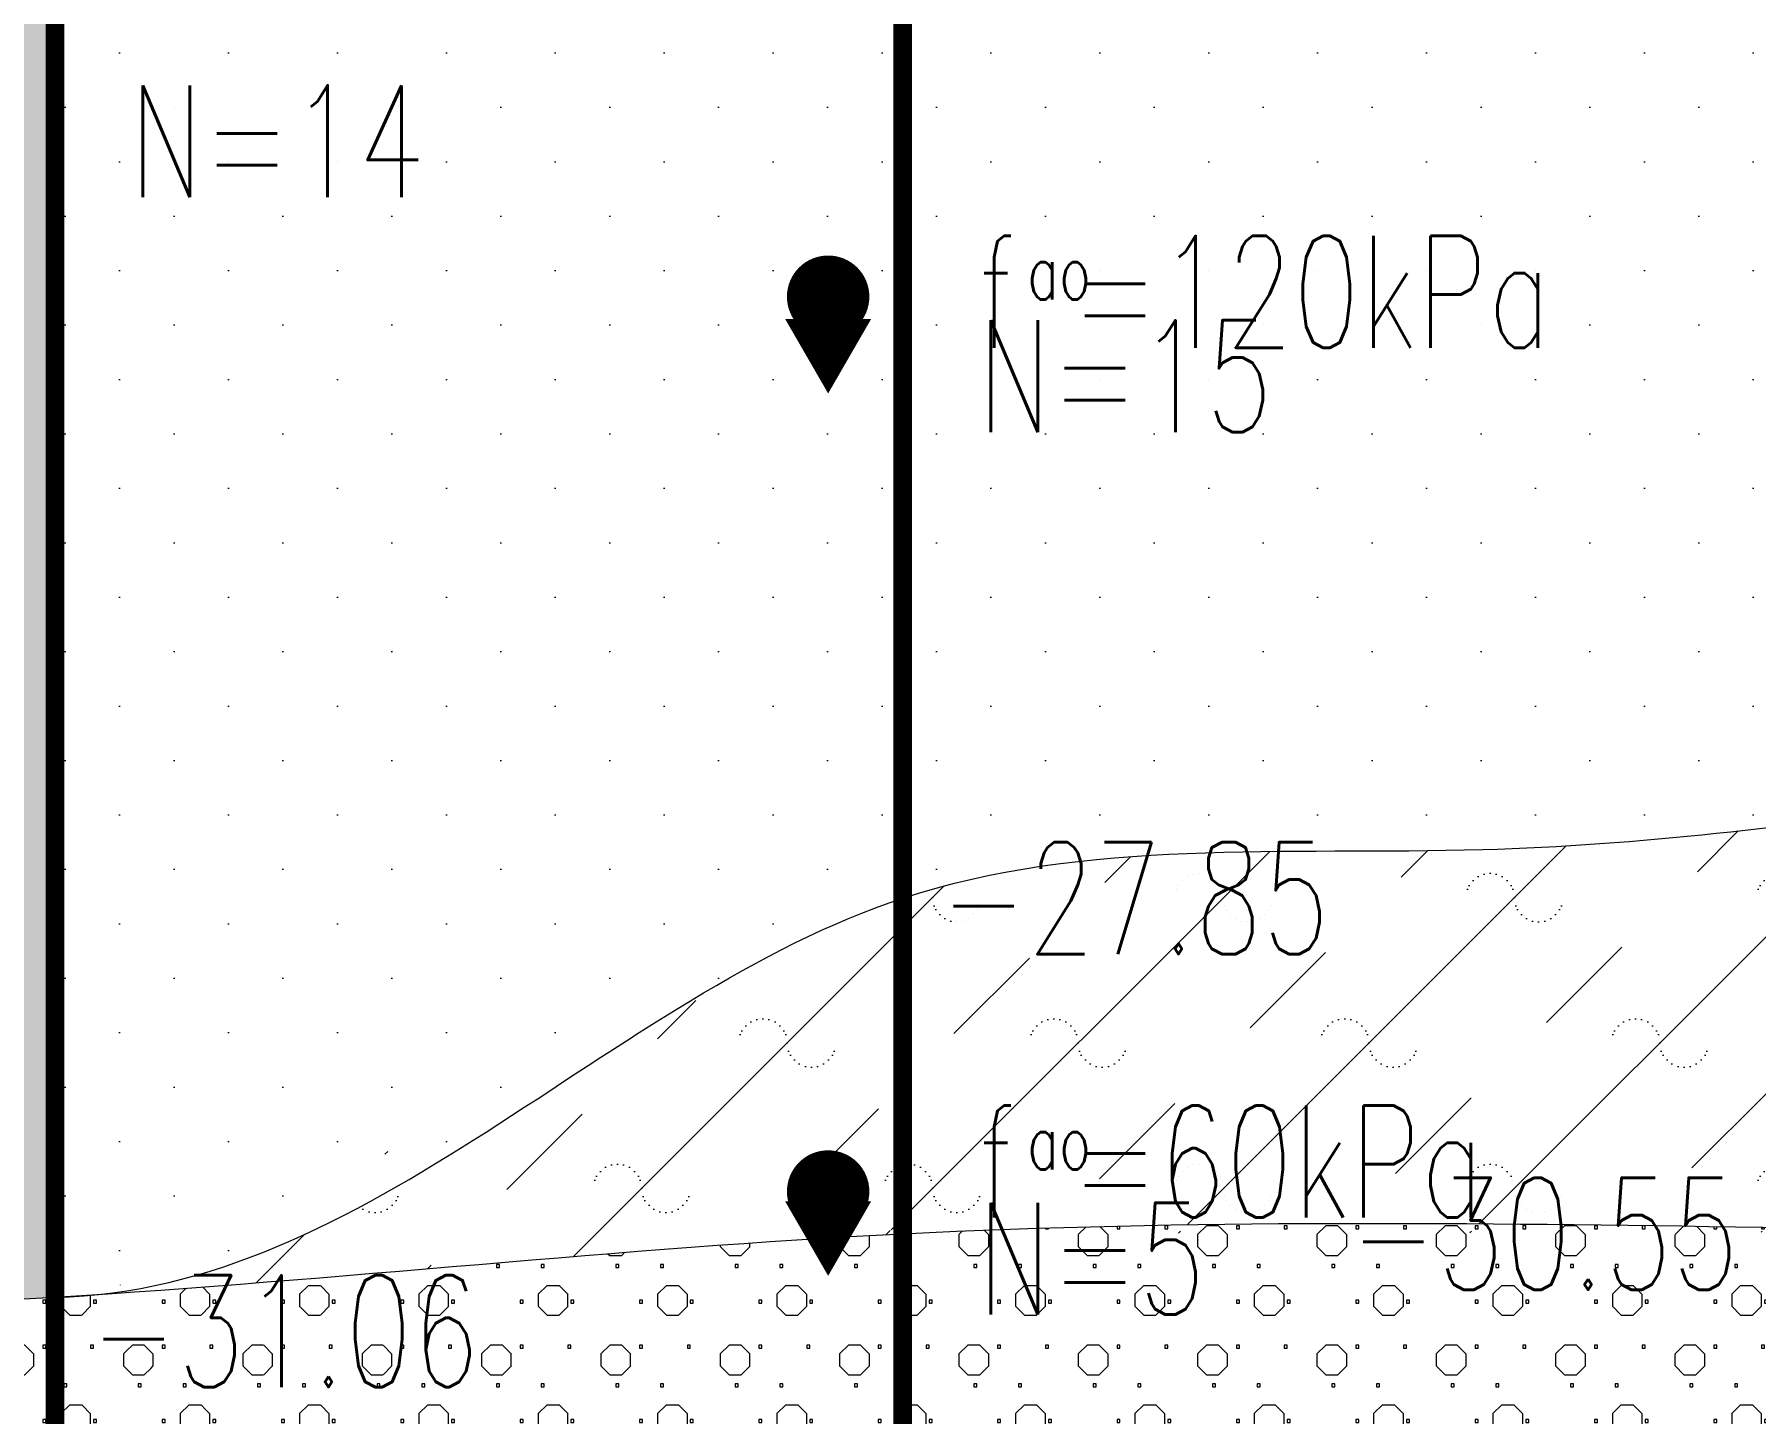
# Model space of a CAD drawing. Header units: millimetres. Extents: x -487 to 1510, y 26 to 459.
# Drawn here: x 948.18 to 994.32, y 122.64 to 159.63 of the extents above; entities that cross this region are included whole.
import ezdxf
from ezdxf.enums import TextEntityAlignment as Align

# ---------------------------------------------------------------- set-up
doc = ezdxf.new("R2010")
doc.units = ezdxf.units.MM
doc.layers.add('poubase', color=7, linetype='Continuous', lineweight=9)
doc.layers.add('地质', color=8, linetype='Continuous', lineweight=9)
doc.styles.add('KT_宋体', font='宋体', dxfattribs={"height": 2.5})
doc.styles.get("Standard").update_dxf_attribs({"font": 'simplex1.shx', "width": 0.7, "bigfont": 'hztxt.shx'})
doc.styles.add('新样式', font='simplex1.shx', dxfattribs={"width": 0.7, "height": 3, "bigfont": 'hztxt.shx'})
doc.dimstyles.new('1：20', dxfattribs={"dimtxt": 3, "dimasz": 2, "dimexe": 1, "dimexo": 1, "dimgap": 0.5, "dimtad": 1, "dimlfac": 2, "dimrnd": 0.009500000000000005, "dimdsep": 46, "dimtxsty": 'Standard', "dimcen": 0.09, "dimclrd": 256, "dimadec": 0, "dimazin": 0, "dimtfac": 1, "dimtix": 1, "dimtmove": 2, "dimatfit": 3, "dimfxl": 0, "dimtolj": 1, "dimtzin": 0, "dimarcsym": 0})
pattern_1 = [(0, (0, 0), (1.46, 1.46), [0, -2.92])]
pattern_2 = [(90, (2.6399968, 0.8), (-3.2, 1.959370166115804e-16), [0.08000000000000002, -3.12]), (225, (1.92, 1.28), (-3.200000990236648, 3.552713678800501e-16), [0.3394112, -4.18608]), (270, (1.68, 1.04), (3.2, -5.878110498347411e-16), [0.3200000000000001, -2.88]), (315, (1.68, 0.7200000000000001), (-3.200000990236647, 7.105427357601002e-16), [0.3394112, -4.18608]), (0, (1.92, 0.48), (0, 3.2), [0.3200000000000001, -2.88]), (45, (2.24, 0.48), (0, 3.200000990236647), [0.3394112, -4.18608]), (90, (2.48, 0.7200000000000001), (-3.2, 1.959370166115804e-16), [0.3200000000000001, -2.88]), (135, (2.48, 1.04), (0, 3.200000990236647), [0.3394112, -4.18608]), (180, (0.7200000000000001, 2.88), (-3.918740332231607e-16, -3.2), [0.3200000000000001, -2.88]), (135, (0.96, 2.64), (0, 3.200000990236647), [0.3394112, -4.18608]), (90, (0.96, 2.32), (-3.2, 1.959370166115804e-16), [0.3200000000000001, -2.88]), (45, (0.7200000000000001, 2.08), (0, 3.200000990236647), [0.3394112, -4.18608]), (0, (0.4, 2.08), (0, 3.2), [0.3200000000000001, -2.88]), (315, (0.15999968, 2.32), (-3.200000990236647, 7.105427357601002e-16), [0.3394112, -4.18608]), (270, (0.15999968, 2.64), (3.2, -5.878110498347411e-16), [0.3200000000000001, -2.88]), (225, (0.4, 2.88), (-3.200000990236648, 3.552713678800501e-16), [0.3394112, -4.18608]), (270, (1.1999968, 2.88), (3.2, -5.878110498347411e-16), [0.08000000000000002, -3.12]), (0, (1.1999968, 2.8), (0, 3.2), [0.08000000000000002, -3.12]), (90, (1.2799968, 2.8), (-3.2, 1.959370166115804e-16), [0.08000000000000002, -3.12]), (180, (1.2799968, 2.88), (-3.918740332231607e-16, -3.2), [0.08000000000000002, -3.12]), (90, (2.5599968, 2.8), (-3.2, 1.959370166115804e-16), [0.08000000000000002, -3.12]), (270, (2.4799968, 2.88), (3.2, -5.878110498347411e-16), [0.08000000000000002, -3.12]), (0, (2.4799968, 2.8), (0, 3.2), [0.08000000000000002, -3.12]), (180, (2.5599968, 2.88), (-3.918740332231607e-16, -3.2), [0.08000000000000002, -3.12]), (270, (0.5599999999999999, 1.84), (3.2, -5.878110498347411e-16), [0.08000000000000002, -3.12]), (0, (0.5599999999999999, 1.76), (0, 3.2), [0.08000000000000002, -3.12]), (90, (0.6400000000000001, 1.76), (-3.2, 1.959370166115804e-16), [0.08000000000000002, -3.12]), (180, (0.6400000000000001, 1.84), (-3.918740332231607e-16, -3.2), [0.08000000000000002, -3.12]), (180, (1.2799968, 0.8800000000000001), (-3.918740332231607e-16, -3.2), [0.08000000000000002, -3.12]), (90, (1.2799968, 0.8), (-3.2, 1.959370166115804e-16), [0.08000000000000002, -3.12]), (0, (1.1999968, 0.8), (0, 3.2), [0.08000000000000002, -3.12]), (270, (1.1999968, 0.8800000000000001), (3.2, -5.878110498347411e-16), [0.08000000000000002, -3.12]), (270, (2.5599968, 0.8800000000000001), (3.2, -5.878110498347411e-16), [0.08000000000000002, -3.12]), (180, (1.8399968, 1.84), (-3.918740332231607e-16, -3.2), [0.08000000000000002, -3.12]), (90, (1.8399968, 1.76), (-3.2, 1.959370166115804e-16), [0.08000000000000002, -3.12]), (0, (1.7599968, 1.76), (0, 3.2), [0.08000000000000002, -3.12]), (270, (1.7599968, 1.84), (3.2, -5.878110498347411e-16), [0.08000000000000002, -3.12]), (0, (1.92, 1.28), (0, 3.2), [0.3200000000000001, -2.88]), (180, (2.6399968, 0.8800000000000001), (-3.918740332231607e-16, -3.2), [0.08000000000000002, -3.12]), (0, (2.5599968, 0.8), (0, 3.2), [0.08000000000000002, -3.12])]

# ---------------------------------------------------------------- blocks, each defined once
blk = doc.blocks.new('*D11')
at = {"layer": 'Defpoints', "color": 0}
for p in [(951.2249957260059, 263.1103979046852), (936.224995726006, 26.36747311903378), (951.2249957260059, 26.36747311903377)]:
    blk.add_point(p, dxfattribs=at)
at = {"layer": 'poubase', "color": 0, "lineweight": -2}
for p, q in [((936.224995726006, 257.1103979046852), (936.224995726006, 264.1103979046852)), ((951.2249957260059, 257.1103979046852), (951.2249957260059, 264.1103979046852))]:
    blk.add_line(p, q, dxfattribs=at)
at = {"layer": 'poubase', "lineweight": -2}
blk.add_line((938.224995726006, 263.1103979046852), (949.2249957260059, 263.1103979046852), dxfattribs=at)
at = {"layer": 'poubase'}
for points in [[(938.224995726006, 263.4437312380185), (938.224995726006, 262.7770645713519), (936.224995726006, 263.1103979046852)], [(949.2249957260059, 263.4437312380185), (949.2249957260059, 262.7770645713519), (951.2249957260059, 263.1103979046852)]]:
    blk.add_solid(points, dxfattribs=at)
at = {"layer": 'poubase', "color": 0, "insert": (943.724995726006, 265.1103979046852), "char_height": 3, "attachment_point": 5}
blk.add_mtext('\\A1;桥头处理段', dxfattribs=at)
blk = doc.blocks.new('*D12')
at = {"layer": 'Defpoints', "color": 0}
for p in [(974.224995726006, 263.1103979046852), (959.2249957260059, 26.36747311903378), (974.224995726006, 26.36747311903377)]:
    blk.add_point(p, dxfattribs=at)
at = {"layer": 'poubase', "color": 0, "lineweight": -2}
for p, q in [((959.2249957260059, 257.1103979046852), (959.2249957260059, 264.1103979046852)), ((974.224995726006, 257.1103979046852), (974.224995726006, 264.1103979046852))]:
    blk.add_line(p, q, dxfattribs=at)
at = {"layer": 'poubase', "lineweight": -2}
blk.add_line((961.2249957260059, 263.1103979046852), (972.224995726006, 263.1103979046852), dxfattribs=at)
at = {"layer": 'poubase'}
for points in [[(961.2249957260059, 263.4437312380185), (961.2249957260059, 262.7770645713519), (959.2249957260059, 263.1103979046852)], [(972.224995726006, 263.4437312380185), (972.224995726006, 262.7770645713519), (974.224995726006, 263.1103979046852)]]:
    blk.add_solid(points, dxfattribs=at)
at = {"layer": 'poubase', "color": 0, "insert": (966.724995726006, 265.1103979046852), "char_height": 3, "attachment_point": 5}
blk.add_mtext('\\A1;桥头处理段', dxfattribs=at)

msp = doc.modelspace()

# ---------------------------------------------------------------- hatches: boundary and pattern name
at = {"layer": '地质'}
h = msp.add_hatch(dxfattribs=at)
h.set_pattern_fill('粉砂', color=256, scale=0.365, style=0)
h.set_pattern_definition(pattern_1)
edge = h.paths.add_edge_path()
edge.add_spline(control_points=[(1011.739999361278, 140.962666786377), (1032.449665800019, 147.901094198119), (1054.581248603213, 178.4633399110658), (1088.685018071877, 184.3402308369437), (1100.512493678173, 185.5)], knot_values=[0, 0, 0, 0, 65.52319078438887, 100.7067906943757, 100.7067906943757, 100.7067906943757, 100.7067906943758], degree=3, periodic=0)
edge.add_line((1100.512493678173, 185.5), (1099.012493678173, 185.5))
edge.add_line((1099.012493678173, 185.5), (1099.012493678173, 209.1666666666666))
edge.add_spline(control_points=[(1099.012493678173, 209.1666666666667), (1093.083632923925, 208.0986011814722), (1069.269008352002, 201.1633873294425), (1029.041657578757, 195.4897086941922), (993.2912014643837, 192.1187496247212), (973.9684977090271, 189.9018798702637), (971.4574332767195, 188.4666666666667)], knot_values=[649.1010055236413, 649.1010055236413, 649.1010055236413, 649.1010055236413, 667.2214145270441, 723.3387984328406, 769.3599474179633, 778.4725519987131, 778.4725519987131, 778.4725519987131, 778.4725519987134], degree=3, periodic=0)
edge.add_line((971.4574332767193, 188.4666666666666), (971.4574332767191, 136.4666666666666))
edge.add_spline(control_points=[(971.4574332767195, 136.4666666666667), (976.3367045186336, 138.0805026042539), (990.2167888096442, 136.9114204917104), (1003.224105965307, 139.7260116429266), (1011.30242975362, 140.8996596121705)], knot_values=[25.12476302369991, 25.12476302369999, 25.12476302369999, 25.12476302369999, 40.72939052020523, 65.22475859107598, 65.22475859107598, 65.22475859107598, 65.22475859107598], degree=3, periodic=0)
edge.add_spline(control_points=[(1011.30242975362, 140.8996596121705), (1011.448242154081, 140.920843762766), (1011.594097791452, 140.9418501375867), (1011.739999361278, 140.962666786377)], knot_values=[65.22475859107598, 65.22475859107598, 65.22475859107598, 65.22475859107598, 65.66689590967916, 65.66689590967916, 65.66689590967916, 65.66689590967916], degree=3, periodic=0)
h.paths.add_polyline_path([(1099.574993678173, 184.1625), (1108.983327011506, 184.1625), (1108.983327011506, 186.7875), (1099.574993678173, 186.7875)], flags=9)
h.paths.add_polyline_path([(972.0199332767193, 135.1291666666666), (981.4282666100526, 135.1291666666666), (981.4282666100526, 137.7541666666666), (972.0199332767193, 137.7541666666666)], flags=9)
h.paths.add_polyline_path([(972.0249332767193, 187.1341666666666), (981.4232666100526, 187.1341666666666), (981.4232666100526, 189.7291666666666), (972.0249332767193, 189.7291666666666)], flags=24)
h.paths.add_polyline_path([(1095.254993678173, 191.8591666666667), (1098.769993678173, 191.8591666666667), (1098.769993678173, 194.7241666666667), (1095.254993678173, 194.7241666666667)], flags=24)
h.paths.add_polyline_path([(1095.254993678173, 191.8591666666667), (1098.769993678173, 191.8591666666667), (1098.769993678173, 194.7241666666667), (1095.254993678173, 194.7241666666667)], flags=8)
h.paths.add_polyline_path([(1095.254993678173, 200.1925), (1098.769993678173, 200.1925), (1098.769993678173, 203.0575), (1095.254993678173, 203.0575)], flags=24)
h.paths.add_polyline_path([(1095.254993678173, 200.1925), (1098.769993678173, 200.1925), (1098.769993678173, 203.0575), (1095.254993678173, 203.0575)], flags=8)
h.paths.add_polyline_path([(1095.254993678173, 207.8591666666667), (1098.769993678173, 207.8591666666667), (1098.769993678173, 210.7241666666667), (1095.254993678173, 210.7241666666667)], flags=24)
h.paths.add_polyline_path([(1095.254993678173, 207.8591666666667), (1098.769993678173, 207.8591666666667), (1098.769993678173, 210.7241666666667), (1095.254993678173, 210.7241666666667)], flags=9)
h.paths.add_polyline_path([(974.6457666100526, 151.3416666666666), (976.3579888322748, 151.3416666666666), (976.3579888322748, 152.2116666666667), (974.6457666100526, 152.2116666666667)], flags=8)
h.paths.add_polyline_path([(973.0074332767192, 151.2066666666666), (986.7074332767193, 151.2066666666666), (986.7074332767193, 153.9066666666666), (973.0074332767192, 153.9066666666666)], flags=24)
h.paths.add_polyline_path([(974.6457666100526, 183.0083333333333), (976.3579888322748, 183.0083333333333), (976.3579888322748, 183.8783333333334), (974.6457666100526, 183.8783333333334)], flags=8)
h.paths.add_polyline_path([(973.0074332767192, 182.8733333333333), (986.7074332767193, 182.8733333333333), (986.7074332767193, 185.5733333333333), (973.0074332767192, 185.5733333333333)], flags=24)
h.paths.add_polyline_path([(1095.327493678173, 190.4616666666667), (1098.697493678173, 190.4616666666667), (1098.697493678173, 192.8916666666667), (1095.327493678173, 192.8916666666667)], flags=24)
h.paths.add_polyline_path([(1095.327493678173, 198.795), (1098.697493678173, 198.795), (1098.697493678173, 201.225), (1095.327493678173, 201.225)], flags=24)
h.paths.add_polyline_path([(1095.327493678173, 206.4616666666667), (1098.697493678173, 206.4616666666667), (1098.697493678173, 208.8916666666667), (1095.327493678173, 208.8916666666667)], flags=24)
h.paths.add_polyline_path([(972.961687061867, 149.6787070415765), (980.6655082586947, 149.6787070415765), (980.6655082586947, 152.4195866378274), (972.961687061867, 152.4195866378274)], flags=24)
h.paths.add_polyline_path([(972.9623359443473, 165.348618120644), (980.6648593762145, 165.348618120644), (980.6648593762145, 168.0856044220139), (972.9623359443473, 168.0856044220139)], flags=24)
h.paths.add_polyline_path([(972.961687061867, 181.3453737082432), (980.6655082586947, 181.3453737082432), (980.6655082586947, 184.0862533044941), (972.961687061867, 184.0862533044941)], flags=24)
h.paths.add_polyline_path([(1092.404854789284, 195.4895833333333), (1095.370132567062, 195.4895833333333), (1095.370132567062, 199.0520833333333), (1092.404854789284, 199.0520833333333)], flags=24)
h = msp.add_hatch(dxfattribs=at)
h.set_pattern_fill('粉砂', color=256, scale=0.365, style=0)
h.set_pattern_definition(pattern_1)
edge = h.paths.add_edge_path()
edge.add_spline(control_points=[(948.724995726006, 172.4333333333333), (940.6075767081379, 171.6026196004606), (921.0674397155917, 178.2103895664786), (886.0522170347924, 182.1557803010127), (859.3892683072298, 190.2184425053049), (844.0031617728329, 191.0666666666669)], knot_values=[514.236011624342, 514.236011624342, 514.236011624342, 514.2360116243422, 538.4656994280919, 574.2461965959568, 620.6083324656443, 620.6083324656482, 620.6083324656482, 620.6083324656482], degree=3, periodic=0)
edge.add_spline(control_points=[(844.0031617728315, 191.0666666666669), (836.9156531839503, 191.4573955372559), (822.0700379769846, 190.6385058036305), (789.6501535450053, 195.6355323252964), (764.7143301385057, 202.8858557175253), (746.8243201958792, 203.6333333333333)], knot_values=[416.0567154210054, 416.0567154210094, 416.0567154210094, 416.0567154210094, 437.4131278077764, 460.3430395460534, 514.236011624346, 514.236011624346, 514.236011624346, 514.236011624346], degree=3, periodic=0)
edge.add_spline(control_points=[(746.8243201958792, 203.6333333333333), (739.9964782507703, 203.9186131646252), (723.5851769091471, 203.0922505741587), (707.3483747050805, 204.1256614966056), (697.8037757578757, 203.9333333333332)], knot_values=[367.0334647674263, 367.0334647674263, 367.0334647674263, 367.0334647674264, 387.602078003687, 416.0567154209967, 416.0567154210055, 416.0567154210055, 416.0567154210055], degree=3, periodic=0)
edge.add_line((697.8037757578816, 203.9333333333333), (697.8037757578815, 176.9333333333334))
edge.add_spline(control_points=[(697.8037757578816, 176.9333333333333), (714.4712398111299, 175.7387840611888), (747.1474892298683, 159.3182272188179), (780.538726121554, 148.7871021541498), (797.8355497940529, 144.34676576161)], knot_values=[156.592661391502, 156.592661391502, 156.592661391502, 156.592661391502, 207.8128200388035, 261.590604808091, 261.590604808091, 261.590604808091, 261.590604808091], degree=3, periodic=0)
edge.add_spline(control_points=[(797.8355497940529, 144.34676576161), (807.7400905828274, 141.8041317064502), (843.3747243557417, 133.8323957783874), (880.08136528776, 128.401255383118), (906.7360357232396, 126.4311058418429), (906.9776295872638, 126.4134139504342)], knot_values=[261.590604808091, 261.590604808091, 261.590604808091, 261.590604808091, 292.3849444430739, 371.6738171324988, 372.3990172642518, 372.3990172642518, 372.3990172642518, 372.3990172642518], degree=3, periodic=0)
edge.add_spline(control_points=[(906.9776295872638, 126.4134139504342), (920.8871589638219, 125.3948206832977), (934.8355685939378, 124.9210967222559), (948.724995726006, 125.7666666666667)], knot_values=[372.3990172642518, 372.3990172642518, 372.3990172642518, 372.3990172642518, 414.1517024048466, 414.1517024048466, 414.1517024048466, 414.1517024048466], degree=3, periodic=0)
edge.add_line((948.7249957260061, 125.7666666666667), (948.7249957260063, 172.4333333333333))
h.paths.add_polyline_path([(798.0946609239109, 182.1482769944035), (810.7835498127997, 182.1482769944035), (810.7835498127997, 186.0816103277369), (798.0946609239109, 186.0816103277369)], flags=24)
h.paths.add_polyline_path([(844.5656617728355, 173.0625), (853.9739951061688, 173.0625), (853.9739951061688, 175.6875), (844.5656617728355, 175.6875)], flags=24)
h.paths.add_polyline_path([(844.3124519275265, 188.4120575279915), (853.7107852608598, 188.4120575279915), (853.7107852608598, 191.0070575279915), (844.3124519275265, 191.0070575279915)], flags=24)
h.paths.add_polyline_path([(747.3868201958792, 181.2958333333333), (756.7951535292125, 181.2958333333333), (756.7951535292125, 183.9208333333333), (747.3868201958792, 183.9208333333333)], flags=24)
h.paths.add_polyline_path([(747.2072529895065, 203.133040671958), (755.1933641006176, 203.133040671958), (755.1933641006176, 205.758040671958), (747.2072529895065, 205.758040671958)], flags=9)
h.paths.add_polyline_path([(698.3712757578816, 175.6008333333333), (707.7696090912149, 175.6008333333333), (707.7696090912149, 178.1958333333333), (698.3712757578816, 178.1958333333333)], flags=25)
h.paths.add_polyline_path([(698.198002048128, 203.7166181755966), (706.1841131592391, 203.7166181755966), (706.1841131592391, 206.3416181755966), (698.198002048128, 206.3416181755966)], flags=9)
h.paths.add_polyline_path([(846.8687305115467, 184.3177579507242), (848.5809527337689, 184.3177579507242), (848.5809527337689, 185.1877579507242), (846.8687305115467, 185.1877579507242)], flags=8)
h.paths.add_polyline_path([(845.2303971782133, 184.1827579507242), (858.9303971782133, 184.1827579507242), (858.9303971782133, 186.8827579507241), (845.2303971782133, 186.8827579507241)], flags=24)
h.paths.add_polyline_path([(840.2456617728355, 183.4258333333333), (843.7606617728354, 183.4258333333333), (843.7606617728354, 186.2908333333333), (840.2456617728355, 186.2908333333333)], flags=8)
h.paths.add_polyline_path([(840.2456617728355, 183.4258333333333), (843.7606617728354, 183.4258333333333), (843.7606617728354, 186.2908333333333), (840.2456617728355, 186.2908333333333)], flags=24)
h.paths.add_polyline_path([(700.992109091215, 185.8083333333333), (702.7043313134371, 185.8083333333333), (702.7043313134371, 186.6783333333334), (700.992109091215, 186.6783333333334)], flags=8)
h.paths.add_polyline_path([(699.3537757578815, 185.6733333333333), (713.0537757578816, 185.6733333333333), (713.0537757578816, 188.3733333333333), (699.3537757578815, 188.3733333333333)], flags=24)
h.paths.add_polyline_path([(700.9360168377481, 201.8952949355115), (702.6482390599703, 201.8952949355115), (702.6482390599703, 202.7652949355115), (700.9360168377481, 202.7652949355115)], flags=24)
h.paths.add_polyline_path([(699.2976835044146, 201.7602949355115), (712.9976835044147, 201.7602949355115), (712.9976835044147, 204.4602949355115), (699.2976835044146, 204.4602949355115)], flags=9)
h.paths.add_polyline_path([(945.039995726006, 156.0616666666667), (948.409995726006, 156.0616666666667), (948.409995726006, 158.4916666666667), (945.039995726006, 158.4916666666667)], flags=24)
h.paths.add_polyline_path([(945.039995726006, 172.0616666666667), (948.409995726006, 172.0616666666667), (948.409995726006, 174.4916666666667), (945.039995726006, 174.4916666666667)], flags=24)
h.paths.add_polyline_path([(845.5074155579832, 181.9453737082432), (853.2112367548109, 181.9453737082432), (853.2112367548109, 184.6862533044941), (845.5074155579832, 184.6862533044941)], flags=24)
h.paths.add_polyline_path([(840.3181617728355, 182.0283333333333), (843.6881617728354, 182.0283333333333), (843.6881617728354, 184.4583333333333), (840.3181617728355, 184.4583333333333)], flags=24)
h.paths.add_polyline_path([(845.5164999127057, 190.287791396299), (851.7255842674281, 190.287791396299), (851.7255842674281, 192.9741648642153), (845.5164999127057, 192.9741648642153)], flags=24)
h.paths.add_polyline_path([(840.3181617728355, 190.3616666666667), (843.6881617728354, 190.3616666666667), (843.6881617728354, 192.7916666666667), (840.3181617728355, 192.7916666666667)], flags=24)
h.paths.add_polyline_path([(748.3292228635072, 190.848618120644), (756.0317462953744, 190.848618120644), (756.0317462953744, 193.5856044220139), (748.3292228635072, 193.5856044220139)], flags=24)
h.paths.add_polyline_path([(743.1393201958792, 190.9283333333333), (746.5093201958791, 190.9283333333333), (746.5093201958791, 193.3583333333333), (743.1393201958792, 193.3583333333333)], flags=24)
h.paths.add_polyline_path([(748.3285739810269, 198.8453737082432), (756.0323951778546, 198.8453737082432), (756.0323951778546, 201.5862533044941), (748.3285739810269, 201.5862533044941)], flags=24)
h.paths.add_polyline_path([(743.1393201958792, 198.9283333333333), (746.5093201958791, 198.9283333333333), (746.5093201958791, 201.3583333333333), (743.1393201958792, 201.3583333333333)], flags=24)
h.paths.add_polyline_path([(699.1688773132125, 177.6051372088692), (706.8726985100402, 177.6051372088692), (706.8726985100402, 180.3460168051201), (699.1688773132125, 180.3460168051201)], flags=24)
h.paths.add_polyline_path([(699.3433529890992, 183.5101813834424), (707.0471741859269, 183.5101813834424), (707.0471741859269, 186.2510609796934), (699.3433529890992, 186.2510609796934)], flags=24)
h.paths.add_polyline_path([(699.3080295430293, 191.8120403749099), (707.011850739857, 191.8120403749099), (707.011850739857, 194.5529199711608), (699.3080295430293, 194.5529199711608)], flags=24)
h.paths.add_polyline_path([(699.3080295430293, 199.5878843979176), (707.011850739857, 199.5878843979176), (707.011850739857, 202.3287639941685), (699.3080295430293, 202.3287639941685)], flags=24)
h.paths.add_polyline_path([(942.1173568371171, 147.25625), (945.0826346148949, 147.25625), (945.0826346148949, 150.81875), (942.1173568371171, 150.81875)], flags=24)
h.paths.add_polyline_path([(837.3955228839466, 180.8895833333334), (840.3608006617244, 180.8895833333334), (840.3608006617244, 184.4520833333334), (837.3955228839466, 184.4520833333334)], flags=24)
h.paths.add_polyline_path([(740.2166813069903, 191.2895833333333), (743.1819590847681, 191.2895833333333), (743.1819590847681, 194.8520833333333), (740.2166813069903, 194.8520833333333)], flags=24)
h = msp.add_hatch(dxfattribs=at)
h.set_pattern_fill('粉砂', color=256, scale=0.365, style=0)
h.set_pattern_definition(pattern_1)
edge = h.paths.add_edge_path()
edge.add_spline(control_points=[(971.4574332767194, 188.4666666666667), (967.3654799247914, 186.1278873810263), (962.9921898526524, 176.1945565612366), (953.29568514074, 172.9010847771306), (948.7249957260061, 172.4333333333333)], knot_values=[620.6083324656482, 620.6083324656482, 620.6083324656482, 620.6083324656485, 635.4579525627023, 649.1010055236417, 649.1010055236417, 649.1010055236417, 649.1010055236418], degree=3, periodic=0)
edge.add_line((948.7249957260061, 172.4333333333333), (948.7249957260062, 125.7666666666667))
edge.add_spline(control_points=[(948.724995726006, 125.7666666666667), (949.1468689281911, 125.7923497489657), (949.5686877154088, 125.819249960706), (949.9904581743554, 125.8472184069366)], knot_values=[414.1517024048466, 414.1517024048466, 414.1517024048466, 414.1517024048466, 415.4198856648617, 415.4198856648617, 415.4198856648617, 415.4198856648617], degree=3, periodic=0)
edge.add_spline(control_points=[(949.9904581743357, 125.8472184070143), (957.7647065047809, 126.7039582307313), (964.001558926316, 134.0006102872932), (971.4574332767195, 136.4666666666667)], knot_values=[1.279779596799273, 1.279779596799273, 1.279779596799273, 1.279779596799273, 25.12476302369991, 25.12476302369999, 25.12476302369999, 25.12476302369999], degree=3, periodic=0)
edge.add_line((971.4574332767191, 136.4666666666666), (971.4574332767194, 188.4666666666668))
h.paths.add_polyline_path([(949.1364063129718, 169.9385660532141), (958.5447396463051, 169.9385660532141), (958.5447396463051, 172.5635660532141), (949.1364063129718, 172.5635660532141)], flags=24)
h.paths.add_polyline_path([(967.6999332767193, 151.1591666666666), (971.2149332767192, 151.1591666666666), (971.2149332767192, 154.0241666666666), (967.6999332767193, 154.0241666666666)], flags=24)
h.paths.add_polyline_path([(967.6999332767193, 151.1591666666666), (971.2149332767192, 151.1591666666666), (971.2149332767192, 154.0241666666666), (967.6999332767193, 154.0241666666666)], flags=8)
h.paths.add_polyline_path([(967.6999332767193, 182.8258333333333), (971.2149332767192, 182.8258333333333), (971.2149332767192, 185.6908333333333), (967.6999332767193, 185.6908333333333)], flags=24)
h.paths.add_polyline_path([(967.6999332767193, 182.8258333333333), (971.2149332767192, 182.8258333333333), (971.2149332767192, 185.6908333333333), (967.6999332767193, 185.6908333333333)], flags=8)
h.paths.add_polyline_path([(967.7724332767193, 149.7616666666666), (971.1424332767192, 149.7616666666666), (971.1424332767192, 152.1916666666666), (967.7724332767193, 152.1916666666666)], flags=24)
h.paths.add_polyline_path([(967.7724332767193, 165.4283333333333), (971.1424332767192, 165.4283333333333), (971.1424332767192, 167.8583333333333), (967.7724332767193, 167.8583333333333)], flags=24)
h.paths.add_polyline_path([(967.7724332767193, 181.4283333333333), (971.1424332767192, 181.4283333333333), (971.1424332767192, 183.8583333333333), (967.7724332767193, 183.8583333333333)], flags=24)
h.paths.add_polyline_path([(950.229898393634, 155.9819514539774), (957.9324218255013, 155.9819514539774), (957.9324218255013, 158.7189377553473), (950.229898393634, 158.7189377553473)], flags=24)
h.paths.add_polyline_path([(950.2383338658763, 171.987791396299), (956.4474182205986, 171.987791396299), (956.4474182205986, 174.6741648642153), (950.2383338658763, 174.6741648642153)], flags=24)
h.paths.add_polyline_path([(964.8497943878303, 160.6229166666666), (967.8150721656082, 160.6229166666666), (967.8150721656082, 164.1854166666666), (964.8497943878303, 164.1854166666666)], flags=24)
h = msp.add_hatch(dxfattribs=at)
h.set_pattern_fill('淤泥质粉质粘土', color=256, scale=0.3, style=0)
h.set_pattern_definition([(45, (0.039, 0.22178), (4.618527782440651e-16, 7.798822111062671), [0, -5.514600000000001]), (45, (0.08710000000000001, 0.325), (4.618527782440651e-16, 7.798822111062671), [0, -5.514600000000001]), (45, (0.195, 0.455), (4.618527782440651e-16, 7.798822111062671), [0, -5.514600000000001]), (45, (0.325, 0.5629000000000001), (4.618527782440651e-16, 7.798822111062671), [0, -5.514600000000001]), (45, (0.4875, 0.6292), (4.618527782440651e-16, 7.798822111062671), [0, -5.514600000000001]), (45, (0.65, 0.65), (4.618527782440651e-16, 7.798822111062671), [0, -5.514600000000001]), (45, (0.8125, 0.6292), (4.618527782440651e-16, 7.798822111062671), [0, -5.514600000000001]), (45, (0.9750000000000001, 0.5629000000000001), (4.618527782440651e-16, 7.798822111062671), [0, -5.514600000000001]), (45, (1.105, 0.455), (4.618527782440651e-16, 7.798822111062671), [0, -5.514600000000001]), (45, (1.2129, 0.325), (4.618527782440651e-16, 7.798822111062671), [0, -5.514600000000001]), (45, (1.261, 0.22178), (4.618527782440651e-16, 7.798822111062671), [0, -5.514600000000001]), (45, (1.3, 0), (4.618527782440651e-16, 7.798822111062671), [0, -5.514600000000001]), (45, (1.339, -0.22178), (4.618527782440651e-16, 7.798822111062671), [0, -5.514600000000001]), (45, (1.3871, -0.325), (4.618527782440651e-16, 7.798822111062671), [0, -5.514600000000001]), (45, (1.495, -0.455), (4.618527782440651e-16, 7.798822111062671), [0, -5.514600000000001]), (45, (1.625, -0.5629000000000001), (4.618527782440651e-16, 7.798822111062671), [0, -5.514600000000001]), (45, (1.7875, -0.6292), (4.618527782440651e-16, 7.798822111062671), [0, -5.514600000000001]), (45, (1.95, -0.65), (4.618527782440651e-16, 7.798822111062671), [0, -5.514600000000001]), (45, (2.1125, -0.6292), (4.618527782440651e-16, 7.798822111062671), [0, -5.514600000000001]), (45, (2.275, -0.5629000000000001), (4.618527782440651e-16, 7.798822111062671), [0, -5.514600000000001]), (45, (2.405, -0.455), (4.618527782440651e-16, 7.798822111062671), [0, -5.514600000000001]), (45, (2.5129, -0.325), (4.618527782440651e-16, 7.798822111062671), [0, -5.514600000000001]), (45, (2.561, -0.22178), (4.618527782440651e-16, 7.798822111062671), [0, -5.514600000000001]), (45, (1.3, 0), (-3.899411055531335, 3.899411055531335), []), (45, (5.514600000000001, 0), (-3.899411055531335, 3.899411055531335), [2.86, -2.86])])
edge = h.paths.add_edge_path()
edge.add_spline(control_points=[(1011.30242975362, 140.8996596121705), (1003.224105965307, 139.7260116429266), (990.2167888096442, 136.9114204917104), (976.3367045186336, 138.0805026042539), (971.4574332767195, 136.4666666666667)], knot_values=[25.1247630236999, 25.1247630236999, 25.1247630236999, 25.1247630236999, 49.62013109457065, 65.2247585910759, 65.2247585910759, 65.2247585910759, 65.22475859107598], degree=3, periodic=0)
edge.add_line((971.4574332767193, 136.4666666666667), (971.4574332767193, 127.4666666666666))
edge.add_spline(control_points=[(971.4574332767191, 127.4666666666666), (984.7120388230587, 128.1368088580668), (998.0209282597974, 127.3665237556392), (1011.302429753619, 127.5345055914113)], knot_values=[436.9476168852325, 436.9476168852325, 436.9476168852325, 436.9476168852327, 476.7909949790481, 476.7909949790481, 476.7909949790481, 476.7909949790481], degree=3, periodic=0)
edge.add_line((1011.302429753619, 127.5345055914113), (1011.302429753619, 140.8996596121702))
edge = h.paths.add_edge_path()
edge.add_spline(control_points=[(971.4574332767195, 136.4666666666667), (964.001558926316, 134.0006102872932), (957.7647065047809, 126.7039582307313), (949.9904581743357, 125.8472184070143)], knot_values=[1.279779596799273, 1.279779596799273, 1.279779596799273, 1.279779596799354, 25.12476302369999, 25.12476302369999, 25.12476302369999, 25.12476302369999], degree=3, periodic=0)
edge.add_spline(control_points=[(949.9904581743552, 125.8472184069365), (957.1501182670012, 126.32198984738), (964.2958521235909, 127.104582885971), (971.4574332767191, 127.4666666666666)], knot_values=[415.4198856648617, 415.4198856648617, 415.4198856648617, 415.4198856648617, 436.9476168852325, 436.9476168852325, 436.9476168852325, 436.9476168852327], degree=3, periodic=0)
edge.add_line((971.4574332767193, 127.4666666666666), (971.4574332767194, 136.4666666666665))
h.paths.add_polyline_path([(972.0199332767193, 126.1291666666666), (981.4282666100526, 126.1291666666666), (981.4282666100526, 128.7541666666666), (972.0199332767193, 128.7541666666666)], flags=9)
h.paths.add_polyline_path([(972.0199332767193, 135.1291666666666), (981.4282666100526, 135.1291666666666), (981.4282666100526, 137.7541666666666), (972.0199332767193, 137.7541666666666)], flags=24)
h.paths.add_polyline_path([(974.6457666100526, 127.3416666666666), (976.3579888322748, 127.3416666666666), (976.3579888322748, 128.2116666666667), (974.6457666100526, 128.2116666666667)], flags=24)
h.paths.add_polyline_path([(973.0074332767192, 127.2066666666666), (985.285211054497, 127.2066666666666), (985.285211054497, 129.9066666666666), (973.0074332767192, 129.9066666666666)], flags=9)
h.paths.add_polyline_path([(972.9707714165895, 126.0211247296323), (979.1798557713118, 126.0211247296323), (979.1798557713118, 128.7074981975487), (972.9707714165895, 128.7074981975487)], flags=9)
h.paths.add_polyline_path([(967.6999332767193, 127.1591666666666), (971.2149332767192, 127.1591666666666), (971.2149332767192, 130.0241666666666), (967.6999332767193, 130.0241666666666)], flags=24)
h.paths.add_polyline_path([(967.6999332767193, 127.1591666666666), (971.2149332767192, 127.1591666666666), (971.2149332767192, 130.0241666666666), (967.6999332767193, 130.0241666666666)], flags=25)
h.paths.add_polyline_path([(967.7724332767193, 126.095), (971.1424332767192, 126.095), (971.1424332767192, 128.525), (967.7724332767193, 128.525)], flags=25)
h = msp.add_hatch(dxfattribs=at)
h.set_pattern_fill('砾砂', color=256, scale=0.3, style=0)
h.set_pattern_definition(pattern_2)
edge = h.paths.add_edge_path()
edge.add_spline(control_points=[(1011.302429753619, 127.5345055914113), (998.0209282597974, 127.3665237556392), (984.7120388230587, 128.1368088580668), (971.4574332767191, 127.4666666666666)], knot_values=[436.9476168852325, 436.9476168852325, 436.9476168852325, 436.9476168852325, 476.7909949790479, 476.7909949790481, 476.7909949790481, 476.7909949790481], degree=3, periodic=0)
edge.add_line((971.4574332767193, 127.4666666666666), (971.4574332767191, 112.1333333333333))
edge.add_spline(control_points=[(971.4574332767191, 112.1333333333333), (984.7124512517646, 112.8474400146385), (998.0232796086375, 112.1727884682216), (1011.302429753619, 112.4699862789135)], knot_values=[63.87228512152414, 63.87228512152414, 63.87228512152414, 63.87228512152425, 103.7178976632972, 103.7178976632972, 103.7178976632972, 103.7178976632972], degree=3, periodic=0)
edge.add_line((1011.302429753619, 112.4699862789135), (1011.302429753619, 127.5345055914113))
h.paths.add_polyline_path([(972.0199332767193, 110.7958333333333), (981.4282666100526, 110.7958333333333), (981.4282666100526, 113.4208333333333), (972.0199332767193, 113.4208333333333)], flags=9)
h.paths.add_polyline_path([(972.0199332767193, 126.1291666666666), (981.4282666100526, 126.1291666666666), (981.4282666100526, 128.7541666666666), (972.0199332767193, 128.7541666666666)], flags=9)
h.paths.add_polyline_path([(974.6457666100526, 127.3416666666666), (976.3579888322748, 127.3416666666666), (976.3579888322748, 128.2116666666667), (974.6457666100526, 128.2116666666667)], flags=24)
h.paths.add_polyline_path([(973.0074332767192, 127.2066666666666), (985.285211054497, 127.2066666666666), (985.285211054497, 129.9066666666666), (973.0074332767192, 129.9066666666666)], flags=9)
h.paths.add_polyline_path([(972.9707714165895, 126.0211247296323), (979.1798557713118, 126.0211247296323), (979.1798557713118, 128.7074981975487), (972.9707714165895, 128.7074981975487)], flags=9)
h = msp.add_hatch(dxfattribs=at)
h.set_pattern_fill('砾砂', color=256, scale=0.3, style=0)
h.set_pattern_definition(pattern_2)
edge = h.paths.add_edge_path()
edge.add_spline(control_points=[(971.4574332767191, 127.4666666666666), (964.2958521235909, 127.104582885971), (957.1501182670013, 126.32198984738), (949.9904581743555, 125.8472184069365)], knot_values=[415.4198856648618, 415.419885664862, 415.419885664862, 415.419885664862, 436.9476168852328, 436.9476168852328, 436.9476168852328, 436.9476168852328], degree=3, periodic=0)
edge.add_spline(control_points=[(949.9904581743357, 125.8472184070143), (949.5732079621787, 125.8012364859314), (949.1515291950975, 125.7738050923121), (948.724995726006, 125.7666666666667)], knot_values=[0, 0, 0, 0, 1.279779596799273, 1.279779596799273, 1.279779596799273, 1.279779596799273], degree=3, periodic=0)
edge.add_line((948.724995726006, 125.7666666666667), (967.3827642404764, 111.875066699046))
edge.add_spline(control_points=[(967.3827642404764, 111.875066699046), (968.7405442790675, 111.9723381093778), (970.0986955565221, 112.060132098453), (971.4574332767194, 112.1333333333333)], knot_values=[59.78781410482765, 59.78781410482765, 59.78781410482765, 59.78781410482765, 63.87228512152414, 63.87228512152414, 63.87228512152414, 63.87228512152425], degree=3, periodic=0)
edge.add_line((971.4574332767193, 112.1333333333333), (971.4574332767193, 127.4666666666666))
h.paths.add_polyline_path([(949.2305126835026, 123.51826738137), (958.6388460168359, 123.51826738137), (958.6388460168359, 126.14326738137), (949.2305126835026, 126.14326738137)], flags=25)
h.paths.add_polyline_path([(967.7724332767193, 126.095), (971.1424332767192, 126.095), (971.1424332767192, 128.525), (967.7724332767193, 128.525)], flags=9)
h.paths.add_polyline_path([(964.8220166100525, 117.9284722222222), (967.842849943386, 117.9284722222222), (967.842849943386, 121.6576388888888), (964.8220166100525, 121.6576388888888)], flags=24)
h = msp.add_hatch(dxfattribs=at)
h.set_pattern_fill('砾砂', color=256, scale=0.3, style=0)
h.set_pattern_definition(pattern_2)
edge = h.paths.add_edge_path()
edge.add_spline(control_points=[(948.724995726006, 125.7666666666667), (934.8355685939378, 124.9210967222559), (920.8871589638219, 125.3948206832977), (906.9776295872638, 126.4134139504342)], knot_values=[372.3990172642518, 372.3990172642518, 372.3990172642518, 372.3990172642518, 414.1517024048466, 414.1517024048466, 414.1517024048466, 414.1517024048466], degree=3, periodic=0)
edge.add_spline(control_points=[(906.9776295872636, 126.4134139504341), (908.0448596752457, 121.4025245463452), (908.1200600600987, 116.1995517502345), (907.6511052160236, 110.8847127991126)], knot_values=[3.492353922999846, 3.492353922999846, 3.492353922999846, 3.492353922999846, 18.95695638991817, 18.95695638991847, 18.95695638991847, 18.95695638991847], degree=3, periodic=0)
edge.add_spline(control_points=[(907.6511052160236, 110.8847127991128), (921.3307857231443, 110.3011132354812), (935.0589720926403, 109.6614589506381), (948.724995726006, 110.4333333333333)], knot_values=[0, 0, 0, 0, 41.07637064113812, 41.07637064113825, 41.07637064113825, 41.07637064113825], degree=3, periodic=0)
edge.add_line((948.7249957260061, 110.4333333333334), (948.7249957260061, 125.7666666666667))
h.paths.add_polyline_path([(918.8960908516816, 115.9169935639398), (931.5738686294593, 115.9169935639398), (931.5738686294593, 119.8169935639398), (918.8960908516816, 119.8169935639398)], flags=24)
h.paths.add_polyline_path([(942.0895790593393, 116.2284722222222), (945.1104123926727, 116.2284722222222), (945.1104123926727, 119.9576388888889), (942.0895790593393, 119.9576388888889)], flags=24)
h = msp.add_hatch(dxfattribs=at)
h.set_pattern_fill('砾砂', color=256, scale=0.3, style=0)
h.set_pattern_definition(pattern_2)
edge = h.paths.add_edge_path()
edge.add_line((959.4159762985195, 117.8067209068198), (948.724995726006, 125.7666666666665))
edge.add_line((948.724995726006, 125.7666666666665), (948.724995726006, 110.4333333333333))
edge.add_spline(control_points=[(948.7249957260061, 110.4333333333333), (948.9995239346381, 110.4488390354494), (949.2740270579447, 110.4649143498153), (949.5485068703329, 110.4815170992967)], knot_values=[41.07637064113812, 41.07637064113825, 41.07637064113825, 41.07637064113825, 41.90152818160107, 41.90152818160107, 41.90152818160107, 41.90152818160107], degree=3, periodic=0)
edge.add_line((949.5485068703421, 110.4815170992972), (959.4159762985195, 117.8067209068198))
edge = h.paths.add_edge_path()
edge.add_line((959.4159762985196, 117.8067209068197), (949.5485068703422, 110.4815170992972))
edge.add_spline(control_points=[(949.5485068703329, 110.4815170992967), (954.1708313924523, 110.7611125106849), (958.7865450321494, 111.1902863933711), (963.4041220796023, 111.5676073609002)], knot_values=[41.90152818160107, 41.90152818160107, 41.90152818160107, 41.90152818160107, 55.79743513631384, 55.79743513631384, 55.79743513631384, 55.79743513631384], degree=3, periodic=0)
edge.add_spline(control_points=[(963.4041220796023, 111.5676073609002), (964.7301155822718, 111.6759596734275), (966.0562627454934, 111.7800360846925), (967.3827642404764, 111.875066699046)], knot_values=[55.79743513631384, 55.79743513631384, 55.79743513631384, 55.79743513631384, 59.78781410482765, 59.78781410482765, 59.78781410482765, 59.78781410482765], degree=3, periodic=0)
edge.add_line((967.3827642404764, 111.875066699046), (959.4159762985196, 117.8067209068197))
h.paths.add_polyline_path([(949.0859058961614, 110.3042484030603), (958.4942392294947, 110.3042484030603), (958.4942392294947, 112.9292484030603), (949.0859058961614, 112.9292484030603)], flags=9)
h.paths.add_polyline_path([(949.2305126835026, 123.51826738137), (958.6388460168359, 123.51826738137), (958.6388460168359, 126.14326738137), (949.2305126835026, 126.14326738137)], flags=9)

# ---------------------------------------------------------------- linework, layer by layer
at = {"layer": '地质', "const_width": 0.5, "flags": 128}
for points in [[(971.4574332767193, 236.1333333333333), (971.4574332767193, 68.46666666666667)], [(948.724995726006, 234.7666666666667), (948.724995726006, 66.43333333333334)]]:
    msp.add_lwpolyline(points, dxfattribs=at)
at = {"layer": '地质'}
for points, start_tangent, end_tangent in [([(542.6504080551993, 173.3), (596.1514218025594, 181.9666666666667), (649.042246954462, 173.7333333333333), (697.8037757578816, 176.9333333333333), (746.5216791173998, 161.1197143892909), (827.741825282691, 137.545743931599), (906.2528836961969, 126.4669786957577), (948.724995726006, 125.7666666666667), (971.4574332767193, 127.4666666666666), (1017.56525935319, 127.6925889936904)], (0.9999504085633053, -0.00995893639295327), (0.9992277127563511, 0.03929348622495887)), ([(948.724995726006, 125.7666666666667), (971.4574332767193, 136.4666666666666), (987.0072112590437, 137.7738789696637), (1011.739999361278, 140.962666786377)], (0.9998599840745459, 0.01673356645932671), (0.9899745872200736, 0.1412455898725514))]:
    msp.add_spline(points, degree=3, dxfattribs=dict(at, start_tangent=start_tangent, end_tangent=end_tangent))

# ---------------------------------------------------------------- texts
at = {"layer": '地质', "style": '新样式', "width": 0.7}
for s, p in [('N=14', (950.724995726006, 158.2666666666667)), ('f =120kPa', (973.4574332767193, 154.2319034553249)), ('N=15', (973.4574332767193, 151.9666666666666)), ('f =60kPa', (973.4574332767193, 130.9039682381724)), ('N=5', (973.4574332767193, 128.3))]:
    msp.add_text(s, height=3, dxfattribs=at).set_placement(p, align=Align.TOP_LEFT)
at = {"layer": '地质', "style": 'KT_宋体'}
for s, p in [('●', (969.4574332767193, 153.4666666666666)), ('●', (969.4574332767193, 153.4666666666666)), ('▼', (969.4574332767193, 151.9666666666666)), ('●', (969.4574332767193, 129.4666666666666)), ('●', (969.4574332767193, 129.4666666666666)), ('▼', (969.4574332767193, 128.3))]:
    msp.add_text(s, height=1.8, dxfattribs=at).set_placement(p, align=Align.TOP_CENTER)
at = {"layer": '地质', "style": '新样式', "width": 0.7}
for p in [(974.7907666100526, 152.0719034553249), (974.7907666100526, 128.7439682381724)]:
    msp.add_text('ao', height=1.5, dxfattribs=at).set_placement(p, align=Align.BOTTOM_LEFT)
for s, p in [('-27.85', (972.4574332767193, 136.4666666666666)), ('-30.55', (983.4397850878217, 127.4666666666666)), ('-31.06', (949.6680126835026, 124.85576738137))]:
    msp.add_text(s, height=3, dxfattribs=at).set_placement(p, align=Align.MIDDLE_LEFT)

# ---------------------------------------------------------------- dimensions: what is measured, and where the dimension line sits
at = {"layer": 'poubase'}
for base, p1, p2, picture, middle in [((951.2249957260059, 263.1103979046852), (936.224995726006, 26.36747311903378), (951.2249957260059, 26.36747311903377), '*D11', (943.724995726006, 265.1103979046852)), ((974.224995726006, 263.1103979046852), (959.2249957260059, 26.36747311903378), (974.224995726006, 26.36747311903377), '*D12', (966.724995726006, 265.1103979046852))]:
    dim = msp.add_linear_dim(base=base, p1=p1, p2=p2, text='桥头处理段', dimstyle='1：20', dxfattribs=at)
    dim.commit()
    dim.dimension.update_dxf_attribs({"geometry": picture, "text_midpoint": middle})

doc.saveas('drawing.dxf')
